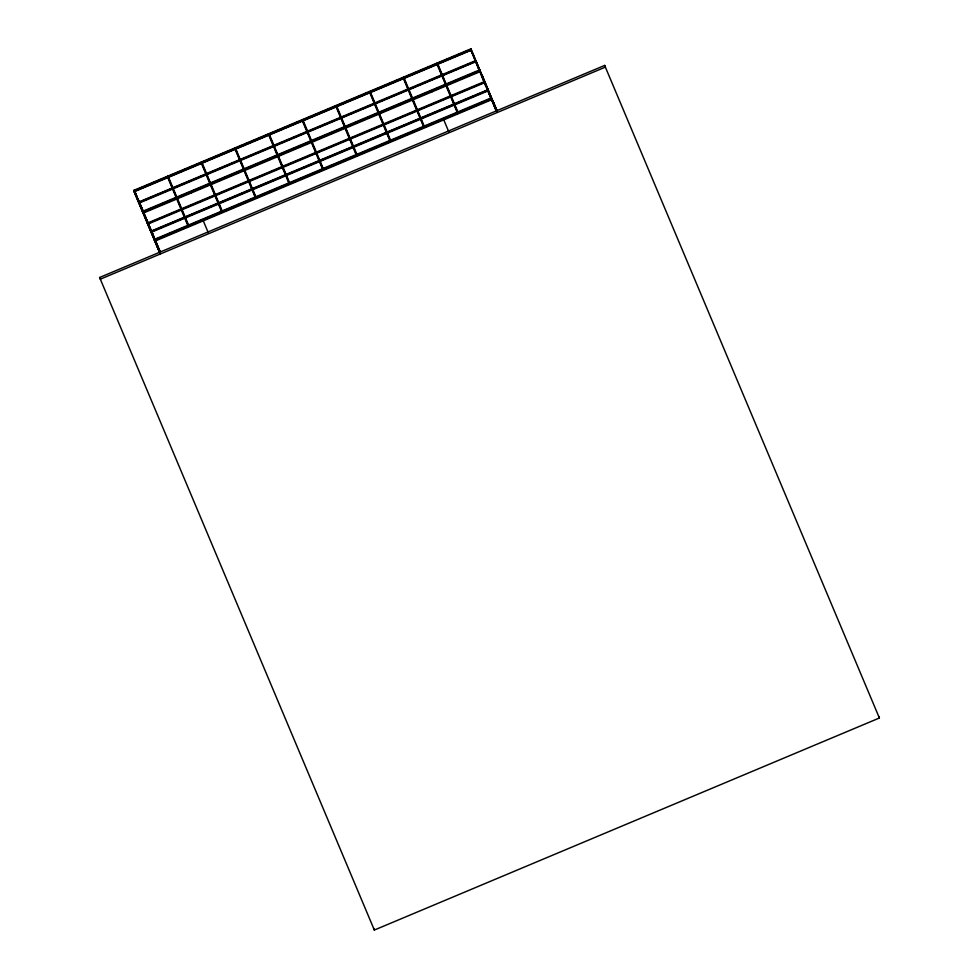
<?xml version="1.0" encoding="UTF-8"?>
<svg xmlns="http://www.w3.org/2000/svg" width="979" height="979" viewBox="0 0 979 979"><rect width="100%" height="100%" fill="white"/><g stroke="black" fill="none" stroke-linecap="round" stroke-linejoin="round"><path stroke-width="1.47" d="M160.018 252.435L133.964 190.318L470.654 48.95L497.136 111.655M160.128 253.708L133.707 190.697L134.429 190.403L133.939 191.248M167.372 176.563L168.327 176.807L167.372 176.563L188.115 226.137L188.837 225.843L168.094 176.269M201.038 162.428L201.992 162.673L201.038 162.428L221.78 212.002L222.502 211.697L201.76 162.122M234.715 148.294L235.658 148.539L234.715 148.294L255.446 197.868L256.168 197.562L235.437 147.988M268.381 134.16L269.335 134.404L268.381 134.16L289.123 183.734L289.845 183.428L269.103 133.854M302.046 120.013L303 120.27L302.046 120.013L322.789 169.6L323.511 169.294L302.768 119.719M335.711 105.879L336.666 106.124L335.711 105.879L356.454 155.453L357.176 155.159L336.433 105.585M369.389 91.745L370.343 91.989L369.389 91.745L390.131 141.319L390.841 141.013L370.111 91.439M403.054 77.61L404.009 77.855L403.054 77.61L423.797 127.184L424.519 126.878L403.776 77.304M436.72 63.476L437.674 63.721L436.72 63.476L457.462 113.05L458.184 112.744L437.442 63.17M470.654 49.782L471.095 49.134L470.483 49.391L478.902 69.46M470.85 49.415L134.16 190.783L470.887 49.501M134.392 191.333L471.083 49.966M134.502 191.603L471.193 50.235M138.847 201.992L475.537 60.625M138.675 202.433L476.137 61.2L475.366 61.065M139.079 202.543L475.77 61.175M138.847 202.824L139.275 202.176M139.275 203.008L475.965 61.64M142.75 212.162L143.35 211.905L139.532 203.032L142.824 212.088M479.282 70.402L480.04 70.537L479.441 70.794L476.222 61.665L479.943 70.537M479.404 69.338L496.806 111.692M142.75 211.329L479.441 69.962M142.946 211.794L479.673 70.512M143.179 212.345L479.869 70.977M143.46 213.006L480.151 71.638M145.271 216.665L148.563 225.721L145.785 217.889M481.546 75.469L496.708 111.055M144.892 217.289L145.614 216.983M481.582 75.921L482.537 76.166L481.815 76.472M147.633 223.004L484.324 81.636M148.074 223.188L147.474 223.445L160.005 253.218M147.829 223.469L484.556 82.187M148.062 224.02L484.752 82.652M150.472 228.768L150.032 229.404M151.011 230.298L155.074 239.916L151.243 231.044M150.827 231.215L487.946 89.676M487.652 90.178L150.888 231.607M151.292 231.717L487.983 90.349M151.488 232.194L488.178 90.827M154.474 239.341L491.421 97.802M154.205 239.733L154.927 239.427M222.27 211.146L221.78 212.002M289.613 182.877L289.123 183.734M154.67 239.806L491.397 98.524M154.437 240.283L155.159 239.977L134.564 190.893M154.902 240.357L491.593 98.989M155.171 241.018L491.862 99.65L470.654 48.95M156.811 243.575L156.089 243.869L160.189 253.683M492.78 102.501L493.734 102.746L493.012 103.052M156.322 244.101L160.189 252.337M493.44 102.562L496.732 111.618M156.322 244.42L157.044 244.114M99.613 277.473L604.655 65.422L879.387 717.999L374.345 930.05L99.613 277.473L100.335 279.174L605.365 67.123L604.655 65.422M471.095 49.134L497.259 111.777M476.443 63.28L478.902 69.13M479.074 69.852L496.781 111.814M458.184 112.744L457.462 113.05M448.908 132.067L443.279 118.679M424.519 126.878L423.797 127.184M390.841 141.013L390.131 141.319M357.176 155.159L356.454 155.453M323.511 169.294L322.789 169.6M256.168 197.562L255.446 197.868M208.417 233.051L202.788 219.651M188.837 225.843L188.115 226.137M134.992 191.908L136.754 196.106M137.929 198.896L139.703 203.094M139.862 203.485L142.64 210.093M142.812 210.485L144.586 214.768M145.749 217.485L147.523 221.768M147.694 222.16L150.423 228.78M150.631 229.147L160.323 252.349M140.107 204.489L160.348 252.79M133.964 190.318L160.238 252.717M133.707 190.697L160.348 253.757M878.665 716.285L879.387 717.999M493.502 102.208L497.246 111.153M482.304 75.616L497.161 111.447M482.047 76.692L485.682 85.724M486.857 88.526L491.544 99.736M491.776 100.286L496.463 111.484M437.197 63.598L457.707 112.622M422.769 69.656L423.099 70.427M431.555 90.668L432.045 91.83M403.532 77.733L424.042 126.756M369.866 91.867L390.376 140.89M336.189 106.001L356.699 155.037M302.523 120.148L323.033 169.171M268.858 134.282L289.368 183.306M235.18 148.416L255.69 197.44M201.515 162.551L222.025 211.574M182.278 170.627L182.608 171.411M191.064 191.639L191.554 192.814M167.85 176.685L188.36 225.721M155.575 240.797L160.262 252.007M373.635 928.337L374.345 930.05"/></g></svg>
